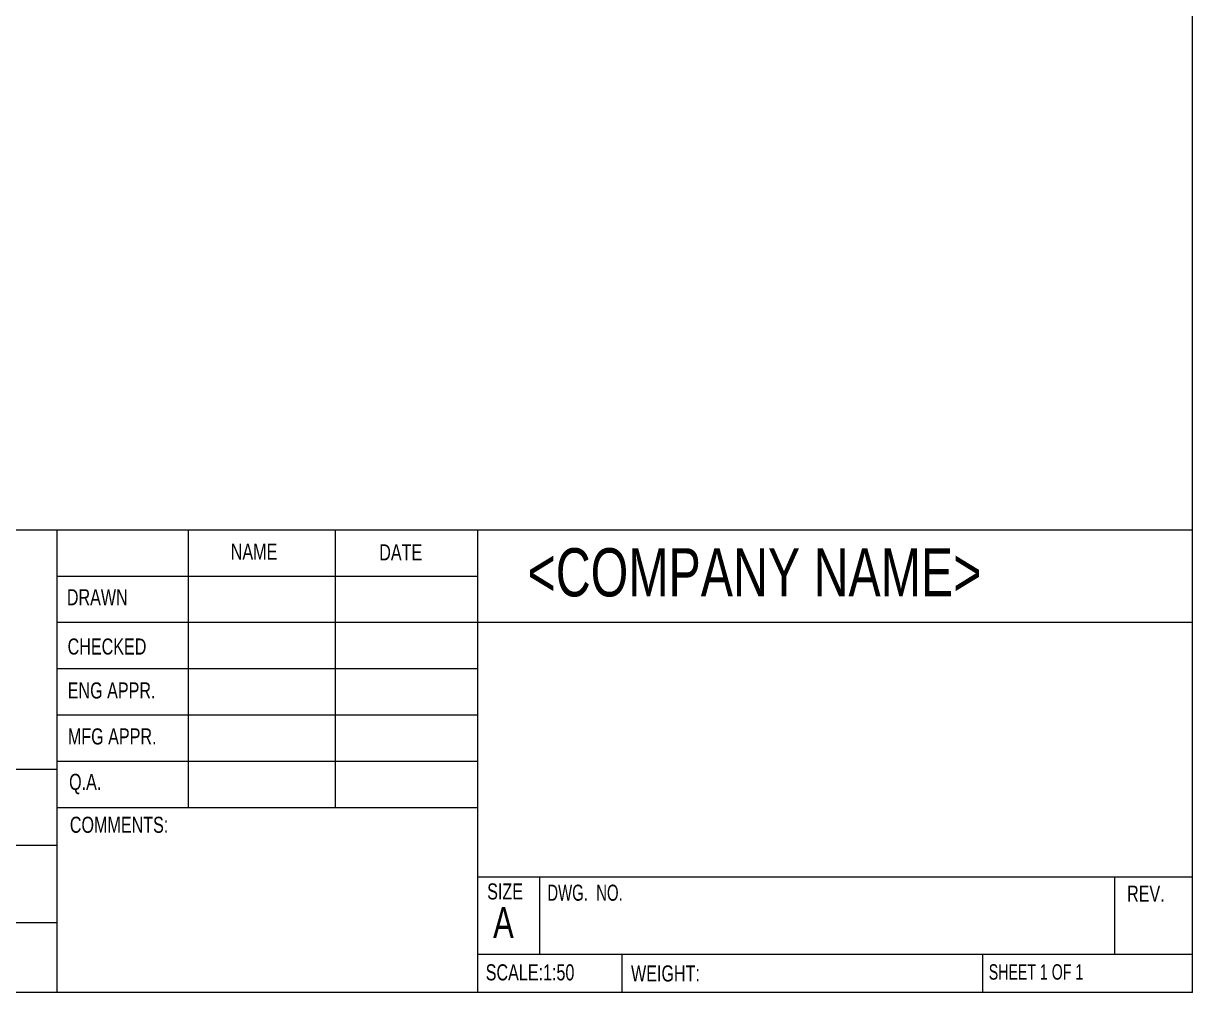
# Model space of a CAD drawing. Header units: millimetres. Extents: x 419 to 13500, y 498 to 10404.
# Drawn here: x 8685 to 13500, y 498 to 4487 of the extents above; entities that cross this region are included whole.
import ezdxf

# ---------------------------------------------------------------- set-up
doc = ezdxf.new("R2010")
doc.units = ezdxf.units.MM
doc.header["$LTSCALE"] = 50
doc.styles.add('SLDTEXTSTYLE0', font='TXT', dxfattribs={"width": 0.75})
doc.styles.add('SLDTEXTSTYLE1', font='TXT', dxfattribs={"width": 0.694444})
doc.styles.add('SLDTEXTSTYLE3', font='TXT', dxfattribs={"width": 0.6875})

msp = doc.modelspace()

# ---------------------------------------------------------------- linework, layer by layer
at = {"color": 8, "linetype": 'Continuous', "lineweight": 0}
for p, q in [((13500, 497.9), (13500, 10403.9)), ((7150, 2402.9), (13500, 2402.9)), ((8822.6, 2402.9), (8822.6, 497.9)), ((9364.3, 2402.9), (9364.3, 1259.9)), ((9968.8, 2402.9), (9968.8, 1259.9)), ((10555.7, 2402.9), (10555.7, 497.9)), ((8822.6, 2212.4), (10555.7, 2212.4)), ((8822.6, 2021.9), (13500, 2021.9)), ((8822.6, 1831.4), (10555.7, 1831.4)), ((8822.6, 1640.9), (10555.7, 1640.9)), ((8822.6, 1450.4), (10555.7, 1450.4)), ((8822.6, 1415.7), (7150, 1415.7)), ((8822.6, 1259.9), (10555.7, 1259.9)), ((7150, 1104.3), (8822.6, 1104.3)), ((10555.7, 974.2), (13500, 974.2)), ((10810.6, 974.2), (10810.6, 656.7)), ((13178.5, 974.2), (13178.5, 656.7)), ((7150, 786.8), (8822.6, 786.8)), ((10555.7, 656.7), (13500, 656.7)), ((11149.5, 656.7), (11149.5, 497.9)), ((12634.7, 656.7), (12634.7, 497.9)), ((13500, 497.9), (419, 497.9))]:
    msp.add_line(p, q, dxfattribs=at)

# ---------------------------------------------------------------- texts
at = {"color": 8, "linetype": 'Continuous', "lineweight": 0, "attachment_point": 1}
for s, insert, char_height, style in [('NAME', (9539.2, 2345.6), 66.15, 'SLDTEXTSTYLE0'), ('DATE', (10150.6, 2343), 66.15, 'SLDTEXTSTYLE0'), ('<COMPANY NAME>', (10761.3, 2326.9), 198.438, 'SLDTEXTSTYLE0'), ('DRAWN', (8864.2, 2158.3), 66.15, 'SLDTEXTSTYLE0'), ('CHECKED', (8867.3, 1955.4), 66.15, 'SLDTEXTSTYLE0'), ('ENG APPR.', (8867.9, 1774.6), 66.15, 'SLDTEXTSTYLE0'), ('MFG APPR.', (8868.5, 1585.4), 66.15, 'SLDTEXTSTYLE0'), ('Q.A.', (8873.4, 1398.3), 66.15, 'SLDTEXTSTYLE0'), ('COMMENTS:', (8876.5, 1221.8), 66.15, 'SLDTEXTSTYLE0'), ('SIZE', (10595.1, 947.4), 66.15, 'SLDTEXTSTYLE0'), ('DWG.  NO.', (10842.7, 942.2), 66.15, 'SLDTEXTSTYLE1'), ('REV.', (13230.2, 938.3), 66.15, 'SLDTEXTSTYLE0'), ('A', (10619.5, 849.8), 127, 'SLDTEXTSTYLE0'), ('SCALE:1:50', (10589, 614.4), 66.15, 'SLDTEXTSTYLE0'), ('WEIGHT:', (11187.4, 609.9), 66.15, 'SLDTEXTSTYLE0'), ('SHEET 1 OF 1', (12660.4, 614.7), 63.5, 'SLDTEXTSTYLE3')]:
    msp.add_mtext(s, dxfattribs=dict(at, insert=insert, char_height=char_height, style=style))

doc.saveas('drawing.dxf')
